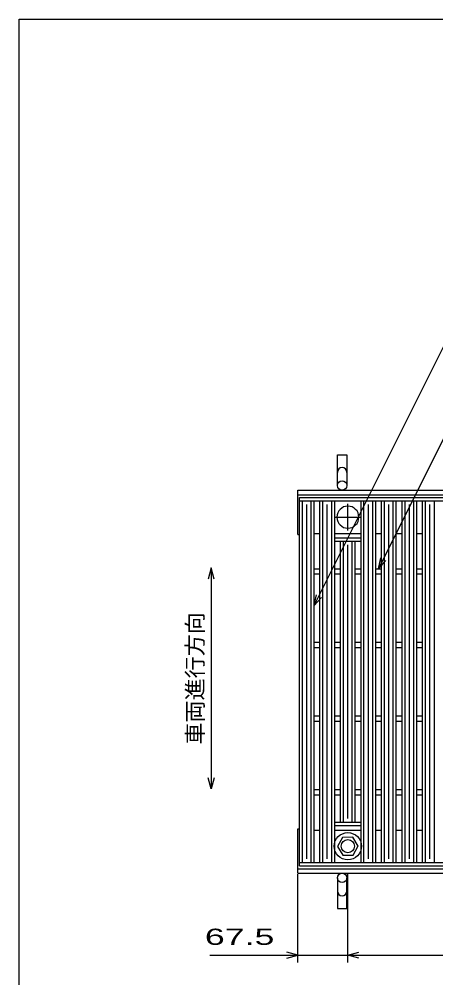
# Model space of a CAD drawing. Units: millimetres, scale not verified. Extents: x -1820 to 1731, y -1282 to 1054.
# Drawn here: x -1729 to -1163, y -249 to 1054 of the extents above; entities that cross this region are included whole.
import ezdxf
from ezdxf.enums import TextEntityAlignment as Align

# ---------------------------------------------------------------- set-up
doc = ezdxf.new("R2010")
doc.units = ezdxf.units.MM
doc.header["$LTSCALE"] = 10
doc.linetypes.add('CHAIN', pattern=[18.5, 12, -1.5, 3.5, -1.5])
for name, color, linetype, lineweight in [('0_2', 150, 'Continuous', 25), ('16', 3, 'Continuous', 25), ('19', 6, 'Continuous', 25), ('22', 2, 'Continuous', 25)]:
    doc.layers.add(name, color=color, linetype=linetype, lineweight=lineweight)
doc.styles.add('ベクトル', font='')
doc.styles.get('ベクトル').set_extended_font_data('ベクトル')

msp = doc.modelspace()

# ---------------------------------------------------------------- linework, layer by layer
at = {"layer": '0_2'}
for p, q in [((-1729, -1146.5), (-1729, 1053.5)), ((-1729, 1053.5), (1731, 1053.5))]:
    msp.add_line(p, q, dxfattribs=at)
at = {"layer": '16'}
for p, q in [((-1348, 403.5), (-352, 403.5)), ((-1348, 399), (-1348, 403.5)), ((-1348, 399), (-352, 399)), ((-1348, -92), (-1348, 399)), ((-1348, 399), (-1328, 399)), ((-1344, -92), (-1344, 399)), ((-1338, -87), (-1338, 394)), ((-1332, -92), (-1332, 399)), ((-1328, -92), (-1328, 399)), ((-1320.1, -92), (-1320.1, 399)), ((-1320.1, 399), (-1300.1, 399)), ((-1316.1, -92), (-1316.1, 399)), ((-1310.1, -87), (-1310.1, 394)), ((-1304.1, -92), (-1304.1, 399)), ((-1300.1, -92), (-1300.1, 399)), ((-1264.3, -92), (-1264.3, 399)), ((-1264.3, 399), (-1244.3, 399)), ((-1260.3, -92), (-1260.3, 399)), ((-1254.3, -87), (-1254.3, 394)), ((-1248.3, -92), (-1248.3, 399)), ((-1244.3, -92), (-1244.3, 399)), ((-1236.4, -92), (-1236.4, 399)), ((-1236.4, 399), (-1216.4, 399)), ((-1232.4, -92), (-1232.4, 399)), ((-1226.4, -87), (-1226.4, 394)), ((-1220.4, -92), (-1220.4, 399)), ((-1216.4, -92), (-1216.4, 399)), ((-1208.5, -92), (-1208.5, 399)), ((-1208.5, 399), (-1188.5, 399)), ((-1204.5, -92), (-1204.5, 399)), ((-1198.5, -87), (-1198.5, 394)), ((-1192.5, -92), (-1192.5, 399)), ((-1188.5, -92), (-1188.5, 399)), ((-1180.6, -92), (-1180.6, 399)), ((-1180.6, 399), (-1160.6, 399)), ((-1176.6, -92), (-1176.6, 399)), ((-1170.6, -87), (-1170.6, 394)), ((-1164.6, -92), (-1164.6, 399)), ((-1328, 355), (-1320.1, 355)), ((-1300.1, 355), (-1264.3, 355)), ((-1244.3, 355), (-1236.4, 355)), ((-1216.4, 355), (-1208.5, 355)), ((-1188.5, 355), (-1180.6, 355)), ((-1300.1, 349), (-1264.3, 349)), ((-1300.1, 344.5), (-1300.1, 349)), ((-1300.1, 344.5), (-1264.3, 344.5)), ((-1292.2, -37.5), (-1292.2, 344.5)), ((-1292.2, 344.5), (-1272.2, 344.5)), ((-1288.2, -37.5), (-1288.2, 344.5)), ((-1282.2, -32.5), (-1282.2, 339.5)), ((-1276.2, -37.5), (-1276.2, 344.5)), ((-1272.2, -37.5), (-1272.2, 344.5)), ((-1264.3, 344.5), (-1264.3, 349)), ((-1328, 307), (-1320.1, 307)), ((-1328, 300), (-1320.1, 300)), ((-1300.1, 307), (-1292.2, 307)), ((-1300.1, 300), (-1292.2, 300)), ((-1272.2, 307), (-1264.3, 307)), ((-1272.2, 300), (-1264.3, 300)), ((-1244.3, 307), (-1236.4, 307)), ((-1244.3, 300), (-1236.4, 300)), ((-1216.4, 307), (-1208.5, 307)), ((-1216.4, 300), (-1208.5, 300)), ((-1188.5, 307), (-1180.6, 307)), ((-1188.5, 300), (-1180.6, 300)), ((-1328, 207), (-1320.1, 207)), ((-1328, 200), (-1320.1, 200)), ((-1300.1, 207), (-1292.2, 207)), ((-1300.1, 200), (-1292.2, 200)), ((-1272.2, 207), (-1264.3, 207)), ((-1272.2, 200), (-1264.3, 200)), ((-1244.3, 207), (-1236.4, 207)), ((-1244.3, 200), (-1236.4, 200)), ((-1216.4, 207), (-1208.5, 207)), ((-1216.4, 200), (-1208.5, 200)), ((-1188.5, 207), (-1180.6, 207)), ((-1188.5, 200), (-1180.6, 200)), ((-1328, 107), (-1320.1, 107)), ((-1300.1, 107), (-1292.2, 107)), ((-1272.2, 107), (-1264.3, 107)), ((-1244.3, 107), (-1236.4, 107)), ((-1216.4, 107), (-1208.5, 107)), ((-1188.5, 107), (-1180.6, 107)), ((-1328, 100), (-1320.1, 100)), ((-1300.1, 100), (-1292.2, 100)), ((-1272.2, 100), (-1264.3, 100)), ((-1244.3, 100), (-1236.4, 100)), ((-1216.4, 100), (-1208.5, 100)), ((-1188.5, 100), (-1180.6, 100)), ((-1328, 7), (-1320.1, 7)), ((-1328, 0), (-1320.1, 0)), ((-1300.1, 7), (-1292.2, 7)), ((-1300.1, 0), (-1292.2, 0)), ((-1272.2, 7), (-1264.3, 7)), ((-1272.2, 0), (-1264.3, 0)), ((-1244.3, 7), (-1236.4, 7)), ((-1244.3, 0), (-1236.4, 0)), ((-1216.4, 7), (-1208.5, 7)), ((-1216.4, 0), (-1208.5, 0)), ((-1188.5, 7), (-1180.6, 7)), ((-1188.5, 0), (-1180.6, 0)), ((-1300.1, -37.5), (-1264.3, -37.5)), ((-1300.1, -42), (-1300.1, -37.5)), ((-1292.2, -37.5), (-1272.2, -37.5)), ((-1264.3, -42), (-1264.3, -37.5)), ((-1328, -48), (-1320.1, -48)), ((-1300.1, -42), (-1264.3, -42)), ((-1300.1, -48), (-1264.3, -48)), ((-1244.3, -48), (-1236.4, -48)), ((-1216.4, -48), (-1208.5, -48)), ((-1188.5, -48), (-1180.6, -48)), ((-1289.49, -58.05), (-1296.2, -70.34)), ((-1275.5, -57.71), (-1289.49, -58.05)), ((-1268.2, -70), (-1275.5, -57.71)), ((-1296.2, -70.34), (-1288.9, -82.29)), ((-1274.91, -81.95), (-1268.2, -69.66)), ((-1288.9, -82.29), (-1274.91, -81.95)), ((-1348, -92), (-352, -92)), ((-1348, -96.5), (-1348, -92)), ((-1348, -92), (-1328, -92)), ((-1348, -96.5), (-352, -96.5)), ((-1320.1, -92), (-1300.1, -92)), ((-1264.3, -92), (-1244.3, -92)), ((-1236.4, -92), (-1216.4, -92)), ((-1208.5, -92), (-1188.5, -92)), ((-1180.6, -92), (-1160.6, -92))]:
    msp.add_line(p, q, dxfattribs=at)
at = {"layer": '16', "linetype": 'CHAIN'}
for p, q in [((-1282.2, 359), (-1282.2, 395)), ((-1300.2, 377), (-1264.2, 377))]:
    msp.add_line(p, q, dxfattribs=at)
at = {"layer": '16'}
for radius in [18.5, 9]:
    msp.add_circle((-1282.2, -70), radius, dxfattribs=at)
for start, end in [(90, 270), (270, 90)]:
    msp.add_arc((-1282.2, 377), 15, start, end, dxfattribs=at)
at = {"layer": '19'}
for p, q in [((-1296.5, 420), (-1296.5, 461.62)), ((-1296.5, 461.62), (-1283.5, 461.62)), ((-1283.5, 461.62), (-1283.5, 420)), ((-1350, 413.5), (-350, 413.5)), ((-1350, 353.5), (-1350, 413.5)), ((-1350, 407.5), (-350, 407.5)), ((-1350, 353.5), (-1348, 353.5)), ((-1350, -106.5), (-1350, -46.5)), ((-1350, -46.5), (-1348, -46.5)), ((-1350, -100.5), (-350, -100.5)), ((-1350, -106.5), (-350, -106.5)), ((-1296.5, -113), (-1296.5, -154.62)), ((-1283.5, -154.62), (-1283.5, -113)), ((-1296.5, -154.62), (-1283.5, -154.62))]:
    msp.add_line(p, q, dxfattribs=at)
for centre in [(-1290, 420), (-1290, -113)]:
    msp.add_circle(centre, 6.5, dxfattribs=at)
for centre, start, end in [((-1290, 437.84), 0, 180), ((-1290, -130.84), 180, 0)]:
    msp.add_arc(centre, 6.5, start, end, dxfattribs=at)
at = {"layer": '22', "color": 4}
for p, q in [((-1328, 257), (-1110.25, 692.5)), ((-1240.35, 307), (-1070.1, 647.5)), ((-1240.35, 307), (-1237.35, 321.6)), ((-1240.35, 307), (-1230.35, 318)), ((-1468, 308), (-1472, 293)), ((-1464, 293), (-1468, 308)), ((-1468, 308), (-1468, 8)), ((-1328, 257), (-1325, 271.6)), ((-1328, 257), (-1318, 268)), ((-1468, 8), (-1472, 23)), ((-1464, 23), (-1468, 8)), ((-1350, -228), (-1350, -108)), ((-1282.2, -228), (-1282.2, -108)), ((-1470, -218), (-1350, -218)), ((-1350, -218), (-1365, -214)), ((-1365, -222), (-1350, -218)), ((-1350, -218), (-1282.2, -218)), ((-1282.2, -218), (-1267.2, -214)), ((-1267.2, -222), (-1282.2, -218)), ((-1282.2, -218), (-417.3, -218))]:
    msp.add_line(p, q, dxfattribs=at)

# ---------------------------------------------------------------- texts
at = {"layer": '22', "style": 'ベクトル'}
msp.add_text('車両進行方向', height=21.99, rotation=90, dxfattribs=at).set_placement((-1490, 68), align=Align.MIDDLE_LEFT)
at = {"layer": '22', "style": 'ベクトル', "width": 1.65}
msp.add_text(' 67.5 ', height=21.99, dxfattribs=at).set_placement((-1490, -193), align=Align.MIDDLE_LEFT)

doc.saveas('drawing.dxf')
